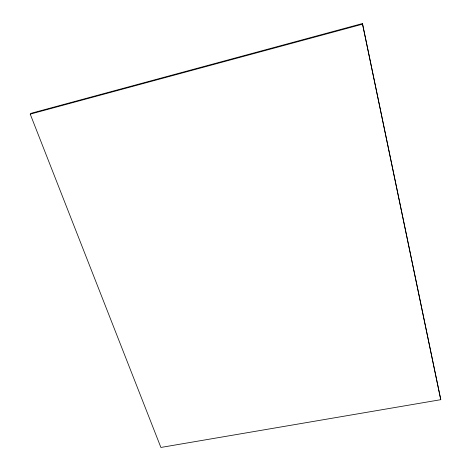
<?xml version="1.0" encoding="UTF-8"?>
<svg xmlns="http://www.w3.org/2000/svg" width="471" height="471" viewBox="0 0 471 471"><rect width="100%" height="100%" fill="white"/><g stroke="black" fill="none" stroke-linecap="round" stroke-linejoin="round"><path stroke-width="0.71" d="M30.221 114.129L31.692 113.134L362.44 23.55L440.779 399.685L160.894 447.45L30.221 114.129L362.646 24.145M440.779 399.685L362.44 23.55"/></g></svg>
